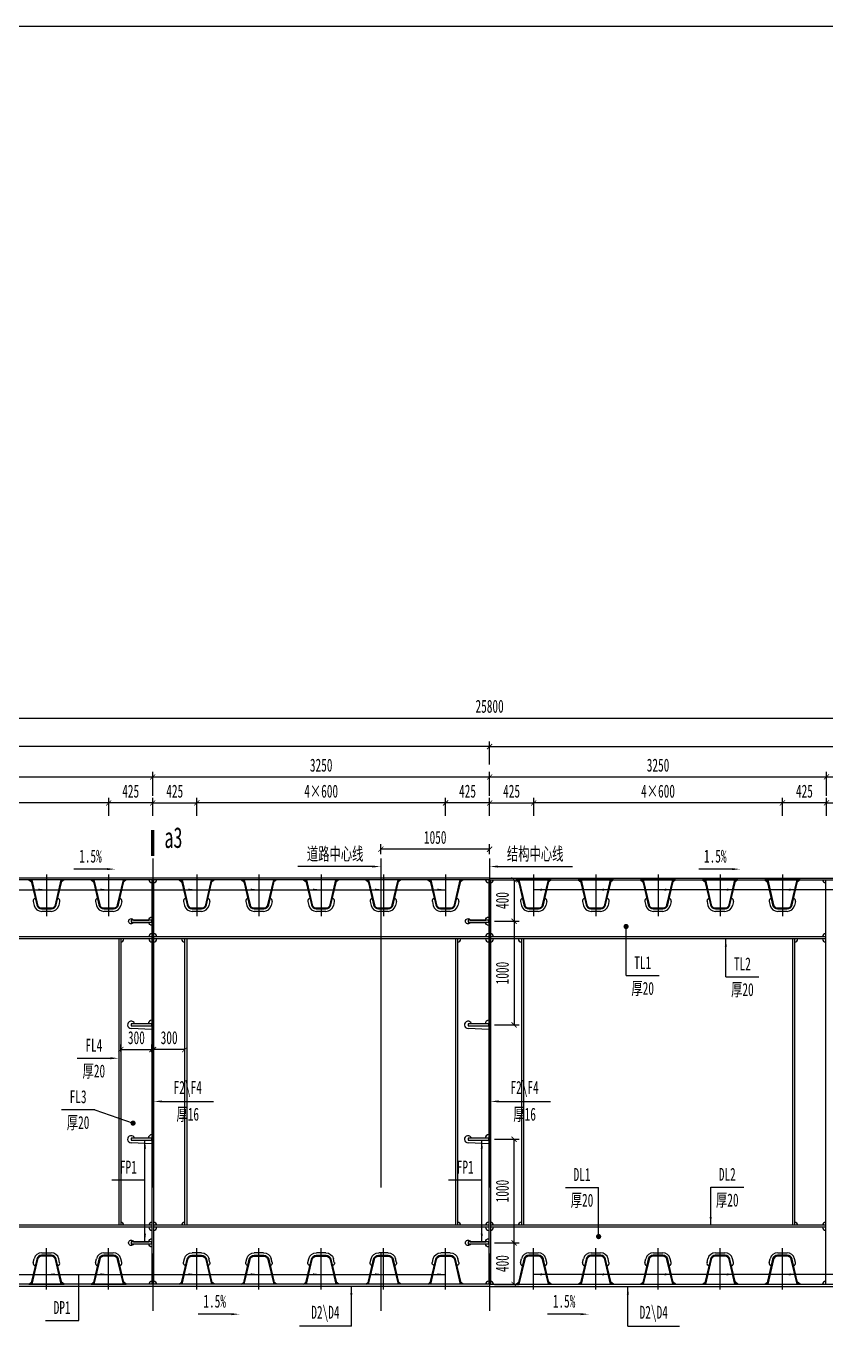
# Model space of a CAD drawing. Extents: x -149716 to 104715, y -26828 to 33500.
# Drawn here: x -76731 to -69015, y 5725 to 18299 of the extents above; entities that cross this region are included whole.
import ezdxf
from ezdxf.enums import TextEntityAlignment as Align

# ---------------------------------------------------------------- set-up
doc = ezdxf.new("R2010")
doc.units = 0
doc.header["$LTSCALE"] = 1000
doc.linetypes.add('CENTER', pattern=[50.8, 31.75, -6.35, 6.35, -6.35])
doc.layers.get('0').update_dxf_attribs({"linetype": 'CONTINUOUS'})
doc.layers.get('Defpoints').update_dxf_attribs({"color": 250, "linetype": 'CONTINUOUS'})
doc.layers.add('01', color=1, linetype='CONTINUOUS', lineweight=25)
for name, color, linetype in [('02', 2, 'CONTINUOUS'), ('04', 4, 'CONTINUOUS'), ('06', 6, 'CENTER'), ('07', 7, 'CONTINUOUS')]:
    doc.layers.add(name, color=color, linetype=linetype)
doc.styles.add('仿宋', font='simfang.ttf', dxfattribs={"width": 0.64})
doc.dimstyles.new('1：50', dxfattribs={"dimscale": 50, "dimtxt": 2.5, "dimasz": 1, "dimexe": 1, "dimexo": 0, "dimgap": 1, "dimtad": 1, "dimdec": 1, "dimdsep": 46, "dimtxsty": '仿宋', "dimblk": 'ARCHTICK', "dimcen": 0, "dimclrd": 256, "dimclre": 256, "dimclrt": 256, "dimazin": 2, "dimtfac": 1, "dimtdec": 1, "dimtix": 1, "dimtmove": 2, "dimatfit": 3, "dimfxl": 1, "dimtvp": 0.8, "dimtolj": 1, "dimtzin": 0, "dimlwd": -1, "dimlwe": -1, "dimarcsym": 0})

# ---------------------------------------------------------------- blocks, each defined once
blk = doc.blocks.new('_ArchTick')
at = {"color": 0, "linetype": 'ByBlock', "const_width": 0.15}
blk.add_lwpolyline([(-0.5, -0.5), (0.5, 0.5)], dxfattribs=at)
blk = doc.blocks.new('*D396')
at = {"layer": '04', "transparency": 16777216}
for p, q in [((53653, 112384), (53653, 112559)), ((54078, 112384), (54078, 112559)), ((54078, 112509), (53653, 112509))]:
    blk.add_line(p, q, dxfattribs=at)
at = {"layer": 'Defpoints', "color": 0, "transparency": 16777216}
for p in [(53653, 112509), (53653, 112384), (54078, 112384)]:
    blk.add_point(p, dxfattribs=at)
at = {"layer": '04', "transparency": 16777216, "xscale": 50, "yscale": 50, "zscale": 50, "rotation": 180}
blk.add_blockref('_ArchTick', (53653, 112509), dxfattribs=at)
at = {"layer": '04', "transparency": 16777216, "xscale": 50, "yscale": 50, "zscale": 50}
blk.add_blockref('_ArchTick', (54078, 112509), dxfattribs=at)
at = {"layer": '04', "transparency": 16777216, "insert": (53865, 112622), "char_height": 125, "attachment_point": 5, "style": '仿宋'}
blk.add_mtext('\\A1;425', dxfattribs=at)
blk = doc.blocks.new('*D397')
at = {"layer": '04', "transparency": 16777216}
for p, q in [((51253, 112384), (51253, 112559)), ((53653, 112384), (53653, 112559)), ((53653, 112509), (51253, 112509))]:
    blk.add_line(p, q, dxfattribs=at)
at = {"layer": 'Defpoints', "color": 0, "transparency": 16777216}
for p in [(51253, 112509), (51253, 112384), (53653, 112384)]:
    blk.add_point(p, dxfattribs=at)
at = {"layer": '04', "transparency": 16777216, "xscale": 50, "yscale": 50, "zscale": 50, "rotation": 180}
blk.add_blockref('_ArchTick', (51253, 112509), dxfattribs=at)
at = {"layer": '04', "transparency": 16777216, "xscale": 50, "yscale": 50, "zscale": 50}
blk.add_blockref('_ArchTick', (53653, 112509), dxfattribs=at)
at = {"layer": '04', "transparency": 16777216, "insert": (52453, 112622), "char_height": 125, "attachment_point": 5, "style": '仿宋'}
blk.add_mtext('\\A1;4×600', dxfattribs=at)
blk = doc.blocks.new('*D399')
at = {"layer": '04', "transparency": 16777216}
for p, q in [((50828, 112577), (50828, 112810)), ((54078, 112577), (54078, 112810)), ((50828, 112760), (54078, 112760))]:
    blk.add_line(p, q, dxfattribs=at)
at = {"layer": 'Defpoints', "color": 0, "transparency": 16777216}
for p in [(54078, 112760), (50828, 112577), (54078, 112577)]:
    blk.add_point(p, dxfattribs=at)
at = {"layer": '04', "transparency": 16777216, "xscale": 50, "yscale": 50, "zscale": 50, "rotation": 180}
blk.add_blockref('_ArchTick', (50828, 112760), dxfattribs=at)
at = {"layer": '04', "transparency": 16777216, "xscale": 50, "yscale": 50, "zscale": 50}
blk.add_blockref('_ArchTick', (54078, 112760), dxfattribs=at)
at = {"layer": '04', "transparency": 16777216, "insert": (52453, 112873), "char_height": 125, "attachment_point": 5, "style": '仿宋'}
blk.add_mtext('\\A1;3250', dxfattribs=at)
blk = doc.blocks.new('*D400')
at = {"layer": '04', "transparency": 16777216}
for p, q in [((54078, 112577), (54078, 112810)), ((57328, 112577), (57328, 112810)), ((54078, 112760), (57328, 112760))]:
    blk.add_line(p, q, dxfattribs=at)
at = {"layer": 'Defpoints', "color": 0, "transparency": 16777216}
for p in [(57328, 112760), (54078, 112577), (57328, 112577)]:
    blk.add_point(p, dxfattribs=at)
at = {"layer": '04', "transparency": 16777216, "xscale": 50, "yscale": 50, "zscale": 50, "rotation": 180}
blk.add_blockref('_ArchTick', (54078, 112760), dxfattribs=at)
at = {"layer": '04', "transparency": 16777216, "xscale": 50, "yscale": 50, "zscale": 50}
blk.add_blockref('_ArchTick', (57328, 112760), dxfattribs=at)
at = {"layer": '04', "transparency": 16777216, "insert": (55703, 112873), "char_height": 125, "attachment_point": 5, "style": '仿宋'}
blk.add_mtext('\\A1;3250', dxfattribs=at)
blk = doc.blocks.new('*D401')
at = {"layer": '04', "transparency": 16777216}
for p, q in [((57328, 112577), (57328, 112810)), ((60578, 112577), (60578, 112810)), ((57328, 112760), (60578, 112760))]:
    blk.add_line(p, q, dxfattribs=at)
at = {"layer": 'Defpoints', "color": 0, "transparency": 16777216}
for p in [(60578, 112760), (57328, 112577), (60578, 112577)]:
    blk.add_point(p, dxfattribs=at)
at = {"layer": '04', "transparency": 16777216, "xscale": 50, "yscale": 50, "zscale": 50, "rotation": 180}
blk.add_blockref('_ArchTick', (57328, 112760), dxfattribs=at)
at = {"layer": '04', "transparency": 16777216, "xscale": 50, "yscale": 50, "zscale": 50}
blk.add_blockref('_ArchTick', (60578, 112760), dxfattribs=at)
at = {"layer": '04', "transparency": 16777216, "insert": (58953, 112873), "char_height": 125, "attachment_point": 5, "style": '仿宋'}
blk.add_mtext('\\A1;3250', dxfattribs=at)
blk = doc.blocks.new('*D402')
at = {"layer": '04', "transparency": 16777216}
for p, q in [((60578, 112577), (60578, 112810)), ((63828, 112577), (63828, 112810)), ((60578, 112760), (63828, 112760))]:
    blk.add_line(p, q, dxfattribs=at)
at = {"layer": 'Defpoints', "color": 0, "transparency": 16777216}
for p in [(63828, 112760), (60578, 112577), (63828, 112577)]:
    blk.add_point(p, dxfattribs=at)
at = {"layer": '04', "transparency": 16777216, "xscale": 50, "yscale": 50, "zscale": 50, "rotation": 180}
blk.add_blockref('_ArchTick', (60578, 112760), dxfattribs=at)
at = {"layer": '04', "transparency": 16777216, "xscale": 50, "yscale": 50, "zscale": 50}
blk.add_blockref('_ArchTick', (63828, 112760), dxfattribs=at)
at = {"layer": '04', "transparency": 16777216, "insert": (62203, 112873), "char_height": 125, "attachment_point": 5, "style": '仿宋'}
blk.add_mtext('\\A1;3250', dxfattribs=at)
blk = doc.blocks.new('*D407')
at = {"layer": '04', "transparency": 16777216}
for p, q in [((56278, 112014), (56278, 112112)), ((57328, 112062), (56278, 112062)), ((57328, 112014), (57328, 112112))]:
    blk.add_line(p, q, dxfattribs=at)
at = {"layer": 'Defpoints', "color": 0, "transparency": 16777216}
for p in [(56278, 112062), (56278, 112014), (57328, 112014)]:
    blk.add_point(p, dxfattribs=at)
at = {"layer": '04', "transparency": 16777216, "xscale": 50, "yscale": 50, "zscale": 50, "rotation": 180}
blk.add_blockref('_ArchTick', (56278, 112062), dxfattribs=at)
at = {"layer": '04', "transparency": 16777216, "xscale": 50, "yscale": 50, "zscale": 50}
blk.add_blockref('_ArchTick', (57328, 112062), dxfattribs=at)
at = {"layer": '04', "transparency": 16777216, "insert": (56803, 112176), "char_height": 125, "attachment_point": 5, "style": '仿宋'}
blk.add_mtext('\\A1;1050', dxfattribs=at)
blk = doc.blocks.new('*D415')
at = {"layer": '04', "transparency": 16777216}
for p, q in [((44428, 113194), (44428, 113377)), ((44428, 113327), (70228, 113327)), ((70228, 113194), (70228, 113377))]:
    blk.add_line(p, q, dxfattribs=at)
at = {"layer": 'Defpoints', "color": 0, "transparency": 16777216}
for p in [(70228, 113327), (44428, 113194), (70228, 113194)]:
    blk.add_point(p, dxfattribs=at)
at = {"layer": '04', "transparency": 16777216, "xscale": 50, "yscale": 50, "zscale": 50, "rotation": 180}
blk.add_blockref('_ArchTick', (44428, 113327), dxfattribs=at)
at = {"layer": '04', "transparency": 16777216, "xscale": 50, "yscale": 50, "zscale": 50}
blk.add_blockref('_ArchTick', (70228, 113327), dxfattribs=at)
at = {"layer": '04', "transparency": 16777216, "insert": (57328, 113441), "char_height": 125, "attachment_point": 5, "style": '仿宋'}
blk.add_mtext('\\A1;25800', dxfattribs=at)
blk = doc.blocks.new('*D416')
at = {"layer": '04', "transparency": 16777216}
for p, q in [((57328, 112881), (57328, 113103)), ((57328, 113053), (70228, 113053)), ((70228, 112881), (70228, 113103))]:
    blk.add_line(p, q, dxfattribs=at)
at = {"layer": 'Defpoints', "color": 0, "transparency": 16777216}
for p in [(70228, 113053), (57328, 112881), (70228, 112881)]:
    blk.add_point(p, dxfattribs=at)
at = {"layer": '04', "transparency": 16777216, "xscale": 50, "yscale": 50, "zscale": 50, "rotation": 180}
blk.add_blockref('_ArchTick', (57328, 113053), dxfattribs=at)
at = {"layer": '04', "transparency": 16777216, "xscale": 50, "yscale": 50, "zscale": 50}
blk.add_blockref('_ArchTick', (70228, 113053), dxfattribs=at)
at = {"layer": '04', "transparency": 16777216, "insert": (63778, 113166), "char_height": 125, "attachment_point": 5, "style": '仿宋'}
blk.add_mtext('\\A1;12900', dxfattribs=at)
blk = doc.blocks.new('*D417')
at = {"layer": '04', "transparency": 16777216}
for p, q in [((44428, 112881), (44428, 113103)), ((57328, 113053), (44428, 113053)), ((57328, 112881), (57328, 113103))]:
    blk.add_line(p, q, dxfattribs=at)
at = {"layer": 'Defpoints', "color": 0, "transparency": 16777216}
for p in [(44428, 113053), (44428, 112881), (57328, 112881)]:
    blk.add_point(p, dxfattribs=at)
at = {"layer": '04', "transparency": 16777216, "xscale": 50, "yscale": 50, "zscale": 50, "rotation": 180}
blk.add_blockref('_ArchTick', (44428, 113053), dxfattribs=at)
at = {"layer": '04', "transparency": 16777216, "xscale": 50, "yscale": 50, "zscale": 50}
blk.add_blockref('_ArchTick', (57328, 113053), dxfattribs=at)
at = {"layer": '04', "transparency": 16777216, "insert": (50878, 113166), "char_height": 125, "attachment_point": 5, "style": '仿宋'}
blk.add_mtext('\\A1;12900', dxfattribs=at)
blk = doc.blocks.new('*D418')
at = {"layer": '04', "transparency": 16777216}
for p, q in [((56903, 112384), (56903, 112559)), ((57328, 112384), (57328, 112559)), ((57328, 112509), (56903, 112509))]:
    blk.add_line(p, q, dxfattribs=at)
at = {"layer": 'Defpoints', "color": 0, "transparency": 16777216}
for p in [(56903, 112509), (56903, 112384), (57328, 112384)]:
    blk.add_point(p, dxfattribs=at)
at = {"layer": '04', "transparency": 16777216, "xscale": 50, "yscale": 50, "zscale": 50, "rotation": 180}
blk.add_blockref('_ArchTick', (56903, 112509), dxfattribs=at)
at = {"layer": '04', "transparency": 16777216, "xscale": 50, "yscale": 50, "zscale": 50}
blk.add_blockref('_ArchTick', (57328, 112509), dxfattribs=at)
at = {"layer": '04', "transparency": 16777216, "insert": (57115, 112622), "char_height": 125, "attachment_point": 5, "style": '仿宋'}
blk.add_mtext('\\A1;425', dxfattribs=at)
blk = doc.blocks.new('*D419')
at = {"layer": '04', "transparency": 16777216}
for p, q in [((54503, 112384), (54503, 112559)), ((56903, 112384), (56903, 112559)), ((56903, 112509), (54503, 112509))]:
    blk.add_line(p, q, dxfattribs=at)
at = {"layer": 'Defpoints', "color": 0, "transparency": 16777216}
for p in [(54503, 112509), (54503, 112384), (56903, 112384)]:
    blk.add_point(p, dxfattribs=at)
at = {"layer": '04', "transparency": 16777216, "xscale": 50, "yscale": 50, "zscale": 50, "rotation": 180}
blk.add_blockref('_ArchTick', (54503, 112509), dxfattribs=at)
at = {"layer": '04', "transparency": 16777216, "xscale": 50, "yscale": 50, "zscale": 50}
blk.add_blockref('_ArchTick', (56903, 112509), dxfattribs=at)
at = {"layer": '04', "transparency": 16777216, "insert": (55703, 112622), "char_height": 125, "attachment_point": 5, "style": '仿宋'}
blk.add_mtext('\\A1;4×600', dxfattribs=at)
blk = doc.blocks.new('*D420')
at = {"layer": '04', "transparency": 16777216}
for p, q in [((54078, 112384), (54078, 112559)), ((54503, 112384), (54503, 112559)), ((54078, 112509), (54503, 112509))]:
    blk.add_line(p, q, dxfattribs=at)
at = {"layer": 'Defpoints', "color": 0, "transparency": 16777216}
for p in [(54503, 112509), (54078, 112384), (54503, 112384)]:
    blk.add_point(p, dxfattribs=at)
at = {"layer": '04', "transparency": 16777216, "xscale": 50, "yscale": 50, "zscale": 50, "rotation": 180}
blk.add_blockref('_ArchTick', (54078, 112509), dxfattribs=at)
at = {"layer": '04', "transparency": 16777216, "xscale": 50, "yscale": 50, "zscale": 50}
blk.add_blockref('_ArchTick', (54503, 112509), dxfattribs=at)
at = {"layer": '04', "transparency": 16777216, "insert": (54290, 112622), "char_height": 125, "attachment_point": 5, "style": '仿宋'}
blk.add_mtext('\\A1;425', dxfattribs=at)
blk = doc.blocks.new('板肋带过焊孔')
at = {"layer": '01'}
blk.add_line((50818, 161172), (50618, 161182), dxfattribs=at)
for centre, start, end in [((50618, 161217), 16.6015, 270), ((50818, 161227), 90, 180)]:
    blk.add_arc(centre, 35, start, end, dxfattribs=at)
at = {"layer": '02'}
blk.add_lwpolyline([(50818, 161227), (50618, 161227), (50618, 161207), (50818, 161207)], close=True, dxfattribs=at)
blk = doc.blocks.new('*D429')
at = {"layer": '04', "transparency": 16777216}
for p, q in [((57374, 111767), (57614, 111767)), ((57564, 111767), (57564, 111367)), ((57374, 111367), (57614, 111367))]:
    blk.add_line(p, q, dxfattribs=at)
at = {"layer": 'Defpoints', "color": 0, "transparency": 16777216}
for p in [(57374, 111767), (57374, 111367), (57564, 111367)]:
    blk.add_point(p, dxfattribs=at)
at = {"layer": '04', "transparency": 16777216, "xscale": 50, "yscale": 50, "zscale": 50}
for p, rotation in [((57564, 111767), 90), ((57564, 111367), 270)]:
    blk.add_blockref('_ArchTick', p, dxfattribs=dict(at, rotation=rotation))
at = {"layer": '04', "transparency": 16777216, "insert": (57451, 111567), "char_height": 125, "attachment_point": 5, "rotation": 90, "style": '仿宋'}
blk.add_mtext('\\A1;400', dxfattribs=at)
blk = doc.blocks.new('*D430')
at = {"layer": '04', "transparency": 16777216}
for p, q in [((57374, 111367), (57614, 111367)), ((57564, 111367), (57564, 110367)), ((57374, 110367), (57614, 110367))]:
    blk.add_line(p, q, dxfattribs=at)
at = {"layer": 'Defpoints', "color": 0, "transparency": 16777216}
for p in [(57374, 111367), (57374, 110367), (57564, 110367)]:
    blk.add_point(p, dxfattribs=at)
at = {"layer": '04', "transparency": 16777216, "xscale": 50, "yscale": 50, "zscale": 50}
for p, rotation in [((57564, 111367), 90), ((57564, 110367), 270)]:
    blk.add_blockref('_ArchTick', p, dxfattribs=dict(at, rotation=rotation))
at = {"layer": '04', "transparency": 16777216, "insert": (57451, 110867), "char_height": 125, "attachment_point": 5, "rotation": 90, "style": '仿宋'}
blk.add_mtext('\\A1;1000', dxfattribs=at)
blk = doc.blocks.new('*D431')
at = {"layer": '04', "transparency": 16777216}
for p, q in [((57374, 108263), (57614, 108263)), ((57564, 107863), (57564, 108263)), ((57374, 107863), (57614, 107863))]:
    blk.add_line(p, q, dxfattribs=at)
at = {"layer": 'Defpoints', "color": 0, "transparency": 16777216}
for p in [(57374, 108263), (57564, 108263), (57374, 107863)]:
    blk.add_point(p, dxfattribs=at)
at = {"layer": '04', "transparency": 16777216, "xscale": 50, "yscale": 50, "zscale": 50}
for p, rotation in [((57564, 108263), 90), ((57564, 107863), 270)]:
    blk.add_blockref('_ArchTick', p, dxfattribs=dict(at, rotation=rotation))
at = {"layer": '04', "transparency": 16777216, "insert": (57451, 108063), "char_height": 125, "attachment_point": 5, "rotation": 90, "style": '仿宋'}
blk.add_mtext('\\A1;400', dxfattribs=at)
blk = doc.blocks.new('*D432')
at = {"layer": '04', "transparency": 16777216}
for p, q in [((57374, 109263), (57614, 109263)), ((57564, 108263), (57564, 109263)), ((57374, 108263), (57614, 108263))]:
    blk.add_line(p, q, dxfattribs=at)
at = {"layer": 'Defpoints', "color": 0, "transparency": 16777216}
for p in [(57374, 109263), (57564, 109263), (57374, 108263)]:
    blk.add_point(p, dxfattribs=at)
at = {"layer": '04', "transparency": 16777216, "xscale": 50, "yscale": 50, "zscale": 50}
for p, rotation in [((57564, 109263), 90), ((57564, 108263), 270)]:
    blk.add_blockref('_ArchTick', p, dxfattribs=dict(at, rotation=rotation))
at = {"layer": '04', "transparency": 16777216, "insert": (57451, 108763), "char_height": 125, "attachment_point": 5, "rotation": 90, "style": '仿宋'}
blk.add_mtext('\\A1;1000', dxfattribs=at)
blk = doc.blocks.new('*D438')
at = {"layer": '04', "transparency": 16777216}
for p, q in [((60153, 112384), (60153, 112559)), ((60578, 112384), (60578, 112559)), ((60578, 112509), (60153, 112509))]:
    blk.add_line(p, q, dxfattribs=at)
at = {"layer": 'Defpoints', "color": 0, "transparency": 16777216}
for p in [(60153, 112509), (60153, 112384), (60578, 112384)]:
    blk.add_point(p, dxfattribs=at)
at = {"layer": '04', "transparency": 16777216, "xscale": 50, "yscale": 50, "zscale": 50, "rotation": 180}
blk.add_blockref('_ArchTick', (60153, 112509), dxfattribs=at)
at = {"layer": '04', "transparency": 16777216, "xscale": 50, "yscale": 50, "zscale": 50}
blk.add_blockref('_ArchTick', (60578, 112509), dxfattribs=at)
at = {"layer": '04', "transparency": 16777216, "insert": (60365, 112622), "char_height": 125, "attachment_point": 5, "style": '仿宋'}
blk.add_mtext('\\A1;425', dxfattribs=at)
blk = doc.blocks.new('*D439')
at = {"layer": '04', "transparency": 16777216}
for p, q in [((57753, 112384), (57753, 112559)), ((60153, 112384), (60153, 112559)), ((60153, 112509), (57753, 112509))]:
    blk.add_line(p, q, dxfattribs=at)
at = {"layer": 'Defpoints', "color": 0, "transparency": 16777216}
for p in [(57753, 112509), (57753, 112384), (60153, 112384)]:
    blk.add_point(p, dxfattribs=at)
at = {"layer": '04', "transparency": 16777216, "xscale": 50, "yscale": 50, "zscale": 50, "rotation": 180}
blk.add_blockref('_ArchTick', (57753, 112509), dxfattribs=at)
at = {"layer": '04', "transparency": 16777216, "xscale": 50, "yscale": 50, "zscale": 50}
blk.add_blockref('_ArchTick', (60153, 112509), dxfattribs=at)
at = {"layer": '04', "transparency": 16777216, "insert": (58953, 112622), "char_height": 125, "attachment_point": 5, "style": '仿宋'}
blk.add_mtext('\\A1;4×600', dxfattribs=at)
blk = doc.blocks.new('*D440')
at = {"layer": '04', "transparency": 16777216}
for p, q in [((57328, 112384), (57328, 112559)), ((57753, 112384), (57753, 112559)), ((57328, 112509), (57753, 112509))]:
    blk.add_line(p, q, dxfattribs=at)
at = {"layer": 'Defpoints', "color": 0, "transparency": 16777216}
for p in [(57753, 112509), (57328, 112384), (57753, 112384)]:
    blk.add_point(p, dxfattribs=at)
at = {"layer": '04', "transparency": 16777216, "xscale": 50, "yscale": 50, "zscale": 50, "rotation": 180}
blk.add_blockref('_ArchTick', (57328, 112509), dxfattribs=at)
at = {"layer": '04', "transparency": 16777216, "xscale": 50, "yscale": 50, "zscale": 50}
blk.add_blockref('_ArchTick', (57753, 112509), dxfattribs=at)
at = {"layer": '04', "transparency": 16777216, "insert": (57540, 112622), "char_height": 125, "attachment_point": 5, "style": '仿宋'}
blk.add_mtext('\\A1;425', dxfattribs=at)
blk = doc.blocks.new('*D443')
at = {"layer": '04', "transparency": 16777216}
for p, q in [((60578, 112384), (60578, 112559)), ((61003, 112384), (61003, 112559)), ((60578, 112509), (61003, 112509))]:
    blk.add_line(p, q, dxfattribs=at)
at = {"layer": 'Defpoints', "color": 0, "transparency": 16777216}
for p in [(61003, 112509), (60578, 112384), (61003, 112384)]:
    blk.add_point(p, dxfattribs=at)
at = {"layer": '04', "transparency": 16777216, "xscale": 50, "yscale": 50, "zscale": 50, "rotation": 180}
blk.add_blockref('_ArchTick', (60578, 112509), dxfattribs=at)
at = {"layer": '04', "transparency": 16777216, "xscale": 50, "yscale": 50, "zscale": 50}
blk.add_blockref('_ArchTick', (61003, 112509), dxfattribs=at)
at = {"layer": '04', "transparency": 16777216, "insert": (60790, 112622), "char_height": 125, "attachment_point": 5, "style": '仿宋'}
blk.add_mtext('\\A1;425', dxfattribs=at)
blk = doc.blocks.new('U2加劲肋带过焊孔')
at = {"layer": '01'}
for p, q in [((48376, 137283), (48036, 137283)), ((48036, 137283), (48060, 137263)), ((48376, 137283), (48351, 137263)), ((48079, 137073), (48088, 137036)), ((48333, 137073), (48324, 137036)), ((48251, 136978), (48161, 136978))]:
    blk.add_line(p, q, dxfattribs=at)
for centre, radius, start, end in [((48103, 137079), 25, 103.0693, 193.0693), ((48309, 137079), 25, 346.9307, 76.9307), ((48161, 137053), 75, 193.0693, 270), ((48251, 137053), 75, 270, 346.9307)]:
    blk.add_arc(centre, radius, start, end, dxfattribs=at)
at = {"layer": '02'}
for points in [[(48056, 137283), (48112, 137040, 0.348876), (48159, 137003), (48253, 137003, 0.348876), (48300, 137040), (48356, 137283)], [(48064, 137283), (48120, 137042, 0.348876), (48159, 137011), (48253, 137011, 0.348876), (48292, 137042), (48348, 137283)]]:
    blk.add_lwpolyline(points, format="xyb", dxfattribs=at)
at = {"layer": '06', "ltscale": 0.1}
blk.add_line((48206, 137333), (48206, 136933), dxfattribs=at)
blk = doc.blocks.new('*D445')
at = {"layer": '04', "transparency": 16777216}
for p, q in [((53770, 110111), (53770, 110179)), ((54070, 110111), (54070, 110179)), ((53770, 110129), (54070, 110129))]:
    blk.add_line(p, q, dxfattribs=at)
at = {"layer": 'Defpoints', "color": 0, "transparency": 16777216}
for p in [(53770, 110111), (54070, 110129), (54070, 110111)]:
    blk.add_point(p, dxfattribs=at)
at = {"layer": '04', "transparency": 16777216, "xscale": 50, "yscale": 50, "zscale": 50, "rotation": 180}
blk.add_blockref('_ArchTick', (53770, 110129), dxfattribs=at)
at = {"layer": '04', "transparency": 16777216, "xscale": 50, "yscale": 50, "zscale": 50}
blk.add_blockref('_ArchTick', (54070, 110129), dxfattribs=at)
at = {"layer": '04', "transparency": 16777216, "insert": (53920, 110243), "char_height": 125, "attachment_point": 5, "style": '仿宋'}
blk.add_mtext('\\A1;300', dxfattribs=at)
blk = doc.blocks.new('*D447')
at = {"layer": '04', "transparency": 16777216}
for p, q in [((54086, 110111), (54086, 110179)), ((54386, 110111), (54386, 110179)), ((54386, 110129), (54086, 110129))]:
    blk.add_line(p, q, dxfattribs=at)
at = {"layer": 'Defpoints', "color": 0, "transparency": 16777216}
for p in [(54086, 110129), (54086, 110111), (54386, 110111)]:
    blk.add_point(p, dxfattribs=at)
at = {"layer": '04', "transparency": 16777216, "xscale": 50, "yscale": 50, "zscale": 50}
for p, rotation in [((54086, 110129), 180.0000000000028), ((54386, 110129), 2.717825964282384e-12)]:
    blk.add_blockref('_ArchTick', p, dxfattribs=dict(at, rotation=rotation))
at = {"layer": '04', "transparency": 16777216, "insert": (54236, 110243), "char_height": 125, "attachment_point": 5, "style": '仿宋'}
blk.add_mtext('\\A1;300', dxfattribs=at)
blk = doc.blocks.new('腹板板肋带过焊孔1')
at = {"layer": '01'}
for p, q in [((53005, 112166), (52857, 112166)), ((53005, 112144), (52857, 112144))]:
    blk.add_line(p, q, dxfattribs=at)
for centre, radius, start, end in [((52827, 112165), 30, 1.9102, 90), ((53027, 112155), 25, 206.1039, 153.8961), ((52827, 112145), 30, 270, 358.0898)]:
    blk.add_arc(centre, radius, start, end, dxfattribs=at)
at = {"layer": '02'}
blk.add_lwpolyline([(52827, 112165), (53027, 112165), (53027, 112145), (52827, 112145)], close=True, dxfattribs=at)
blk = doc.blocks.new('A$C0FB2707F')
at = {"layer": '02'}
for p, q in [((14195.15, 6829.36), (1295.15, 6829.36)), ((14195.15, 6813.36), (1295.15, 6813.36)), ((10937.15, 6813.36), (10937.15, 2909.36)), ((10953.15, 6813.36), (10953.15, 2909.36)), ((14187.15, 6813.36), (14187.15, 2909.36)), ((14195.15, 6829.36), (27095.15, 6829.36)), ((14195.15, 6813.36), (27095.15, 6813.36)), ((14203.15, 6813.36), (14203.15, 2909.36)), ((17437.15, 6813.36), (17437.15, 2909.36)), ((10937.15, 6263.36), (7703.15, 6263.36)), ((10937.15, 6243.36), (7703.15, 6243.36)), ((10617.15, 6243.36), (10617.15, 3479.36)), ((10637.15, 6243.36), (10637.15, 3479.36)), ((14187.15, 6263.36), (10953.15, 6263.36)), ((14187.15, 6243.36), (10953.15, 6243.36)), ((11253.15, 6243.36), (11253.15, 3479.36)), ((11273.15, 6243.36), (11273.15, 3479.36)), ((13867.15, 6243.36), (13867.15, 3479.36)), ((13887.15, 6243.36), (13887.15, 3479.36)), ((17437.15, 6263.36), (14203.15, 6263.36)), ((17437.15, 6243.36), (14203.15, 6243.36)), ((14503.15, 6243.36), (14503.15, 3479.36)), ((14523.15, 6243.36), (14523.15, 3479.36)), ((17117.15, 6243.36), (17117.15, 3479.36)), ((17137.15, 6243.36), (17137.15, 3479.36)), ((10937.15, 3479.36), (7703.15, 3479.36)), ((10937.15, 3459.36), (7703.15, 3459.36)), ((14187.15, 3479.36), (10953.15, 3479.36)), ((14187.15, 3459.36), (10953.15, 3459.36)), ((17437.15, 3479.36), (14203.15, 3479.36)), ((17437.15, 3459.36), (14203.15, 3459.36)), ((14195.15, 2909.36), (7245.15, 2909.36)), ((14195.15, 2909.36), (21145.15, 2909.36)), ((14195.15, 2889.36), (7245.15, 2889.36)), ((14195.15, 2889.36), (21145.15, 2889.36))]:
    blk.add_line(p, q, dxfattribs=at)
for centre, start, end in [((10937.15, 6813.36), 180, 270), ((10953.15, 6813.36), 270, 0), ((14187.15, 6813.36), 180, 270), ((14203.15, 6813.36), 270, 0), ((17437.15, 6813.36), 180, 270), ((10937.15, 6263.36), 90, 180), ((10953.15, 6263.36), 0, 90), ((14187.15, 6263.36), 90, 180), ((14203.15, 6263.36), 0, 90), ((17437.15, 6263.36), 90, 180), ((10637.15, 6243.36), 270, 0), ((10937.15, 6243.36), 180, 270), ((10953.15, 6243.36), 270, 0), ((11253.15, 6243.36), 180, 270), ((13887.15, 6243.36), 270, 0), ((14187.15, 6243.36), 180, 270), ((14203.15, 6243.36), 270, 0), ((14503.15, 6243.36), 180, 270), ((17137.15, 6243.36), 270, 0), ((17437.15, 6243.36), 180, 270), ((10637.15, 3479.36), 0, 90), ((10937.15, 3479.36), 90, 180), ((10937.15, 3459.36), 180, 270), ((10953.15, 3479.36), 0, 90), ((10953.15, 3459.36), 270, 0), ((11253.15, 3479.36), 90, 180), ((13887.15, 3479.36), 0, 90), ((14187.15, 3479.36), 90, 180), ((14187.15, 3459.36), 180, 270), ((14203.15, 3479.36), 0, 90), ((14203.15, 3459.36), 270, 0), ((14503.15, 3479.36), 90, 180), ((17137.15, 3479.36), 0, 90), ((17437.15, 3479.36), 90, 180), ((17437.15, 3459.36), 180, 270), ((10937.15, 2909.36), 90, 180), ((10953.15, 2909.36), 0, 90), ((14187.15, 2909.36), 90, 180), ((14203.15, 2909.36), 0, 90), ((17437.15, 2909.36), 90, 180)]:
    blk.add_arc(centre, 30, start, end, dxfattribs=at)
at = {"layer": '06', "ltscale": 0.1}
for p, q in [((10945.15, 7017.74), (10945.15, 2651.74)), ((13145.15, 7017.74), (13145.15, 2651.74)), ((14195.15, 7017.74), (14195.15, 2651.74))]:
    blk.add_line(p, q, dxfattribs=at)
at = {"layer": '07'}
for p, q in [((10504.25, 6916.1), (10184.25, 6916.1)), ((13065.15, 6941.14), (12345.15, 6941.14)), ((14275.15, 6941.14), (14995.15, 6941.14)), ((16532.6, 6916.1), (16212.6, 6916.1)), ((4795.15, 6717.67), (13770.15, 6717.67)), ((23595.15, 6717.67), (14620.15, 6717.67)), ((15511.99, 5888.58), (15511.99, 6362.54)), ((16474.3, 5876.95), (16474.3, 6243.36)), ((15511.99, 5888.58), (15831.99, 5888.58)), ((16474.3, 5876.95), (16794.3, 5876.95)), ((10217.15, 5090.94), (10537.15, 5090.94)), ((11033.15, 4674.36), (11533.15, 4674.36)), ((14283.15, 4674.36), (14783.15, 4674.36)), ((10385.41, 4594.22), (10065.41, 4594.22)), ((10385.41, 4594.22), (10755.69, 4464.68)), ((10869.98, 3319.36), (10869.98, 4299.36)), ((14119.98, 3319.36), (14119.98, 4299.36)), ((10869.98, 3915.29), (10549.98, 3915.29)), ((14119.98, 3915.29), (13799.98, 3915.29)), ((14927.13, 3843.77), (15247.13, 3843.77)), ((15247.13, 3369.82), (15247.13, 3843.77)), ((16328.38, 3845.77), (16648.38, 3845.77)), ((16328.38, 3479.36), (16328.38, 3845.77)), ((8120.15, 3005.05), (13770.15, 3005.05)), ((10231.34, 2560.3), (10231.34, 3005.05)), ((20270.15, 3005.05), (14620.15, 3005.05)), ((12861.45, 2504.15), (12861.45, 2889.36)), ((15528.85, 2504.15), (15528.85, 2889.36)), ((9911.34, 2560.3), (10231.34, 2560.3)), ((11703.02, 2620.91), (11383.02, 2620.91)), ((15073.76, 2620.91), (14753.76, 2620.91)), ((12861.45, 2504.15), (12361.45, 2504.15)), ((15528.85, 2504.15), (16028.85, 2504.15))]:
    blk.add_line(p, q, dxfattribs=at)
at = {"layer": '07', "const_width": 30}
blk.add_lwpolyline([(10945.15, 7044.16), (10945.15, 7294.16)], dxfattribs=at)
at = {"layer": '07'}
for points in [[(10584.25, 6916.1, 0, 20, 0), (10504.25, 6916.1, 8, 8, 0)], [(13145.15, 6941.14, 0, 20, 0), (13065.15, 6941.14, 8, 8, 0)], [(14195.15, 6941.14, 0, 20, 0), (14275.15, 6941.14, 8, 8, 0)], [(16612.6, 6916.1, 0, 20, 0), (16532.6, 6916.1, 8, 8, 0)], [(9920.15, 6717.67, 0, 20, 0), (9840.15, 6717.67, 8, 8, 0)], [(10520.15, 6717.67, 0, 20, 0), (10440.15, 6717.67, 8, 8, 0)], [(11370.15, 6717.67, 0, 20, 0), (11290.15, 6717.67, 8, 8, 0)], [(11970.15, 6717.67, 0, 20, 0), (11890.15, 6717.67, 8, 8, 0)], [(12570.15, 6717.67, 0, 20, 0), (12490.15, 6717.67, 8, 8, 0)], [(13170.15, 6717.67, 0, 20, 0), (13090.15, 6717.67, 8, 8, 0)], [(13770.15, 6717.67, 0, 20, 0), (13690.15, 6717.67, 8, 8, 0)], [(14620.15, 6717.67, 0, 20, 0), (14700.15, 6717.67, 8, 8, 0)], [(15220.15, 6717.67, 0, 20, 0), (15300.15, 6717.67, 8, 8, 0)], [(15820.15, 6717.67, 0, 20, 0), (15900.15, 6717.67, 8, 8, 0)], [(16420.15, 6717.67, 0, 20, 0), (16500.15, 6717.67, 8, 8, 0)], [(17020.15, 6717.67, 0, 20, 0), (17100.15, 6717.67, 8, 8, 0)], [(15499.49, 6362.54, 25, 25, 1), (15524.49, 6362.54, 25, 25, 1), (15499.49, 6362.54, 0, 0, 0)], [(16474.3, 6243.36, 0, 20, 0), (16474.3, 6163.36, 8, 8, 0)], [(10617.15, 5090.94, 0, 20, 0), (10537.15, 5090.94, 8, 8, 0)], [(10953.15, 4674.36, 0, 20, 0), (11033.15, 4674.36, 8, 8, 0)], [(14203.15, 4674.36, 0, 20, 0), (14283.15, 4674.36, 8, 8, 0)], [(10768.19, 4464.68, 25, 25, -1), (10743.19, 4464.68, 25, 25, -1), (10768.19, 4464.68, 0, 0, 0)], [(10869.98, 4299.36, 0, 20, 0), (10869.98, 4219.36, 8, 8, 0)], [(14119.98, 4299.36, 0, 20, 0), (14119.98, 4219.36, 8, 8, 0)], [(16328.38, 3479.36, 0, 20, 0), (16328.38, 3559.36, 8, 8, 0)], [(10869.98, 3319.36, 0, 20, 0), (10869.98, 3399.36, 8, 8, 0)], [(14119.98, 3319.36, 0, 20, 0), (14119.98, 3399.36, 8, 8, 0)], [(15234.63, 3369.82, 25, 25, 1), (15259.63, 3369.82, 25, 25, 1), (15234.63, 3369.82, 0, 0, 0)], [(9920.15, 3005.05, 0, 20, 0), (10000.15, 3005.05, 8, 8, 0)], [(10520.15, 3005.05, 0, 20, 0), (10440.15, 3005.05, 8, 8, 0)], [(11370.15, 3005.05, 0, 20, 0), (11290.15, 3005.05, 8, 8, 0)], [(11970.15, 3005.05, 0, 20, 0), (11890.15, 3005.05, 8, 8, 0)], [(12570.15, 3005.05, 0, 20, 0), (12490.15, 3005.05, 8, 8, 0)], [(12861.45, 2889.36, 0, 20, 0), (12861.45, 2809.36, 8, 8, 0)], [(13170.15, 3005.05, 0, 20, 0), (13090.15, 3005.05, 8, 8, 0)], [(13770.15, 3005.05, 0, 20, 0), (13690.15, 3005.05, 8, 8, 0)], [(14620.15, 3005.05, 0, 20, 0), (14700.15, 3005.05, 8, 8, 0)], [(15220.15, 3005.05, 0, 20, 0), (15300.15, 3005.05, 8, 8, 0)], [(15528.85, 2889.36, 0, 20, 0), (15528.85, 2809.36, 8, 8, 0)], [(15820.15, 3005.05, 0, 20, 0), (15900.15, 3005.05, 8, 8, 0)], [(16420.15, 3005.05, 0, 20, 0), (16500.15, 3005.05, 8, 8, 0)], [(17020.15, 3005.05, 0, 20, 0), (17100.15, 3005.05, 8, 8, 0)], [(11783.02, 2620.91, 0, 20, 0), (11703.02, 2620.91, 8, 8, 0)], [(15153.76, 2620.91, 0, 20, 0), (15073.76, 2620.91, 8, 8, 0)]]:
    blk.add_lwpolyline(points, format="xyseb", dxfattribs=at)
at = {"layer": '02'}
for name, p in [('U2加劲肋带过焊孔', (-38285.81, -130469.55)), ('U2加劲肋带过焊孔', (-37685.81, -130469.55)), ('U2加劲肋带过焊孔', (-36835.81, -130469.55)), ('U2加劲肋带过焊孔', (-36235.81, -130469.55)), ('U2加劲肋带过焊孔', (-35635.81, -130469.55)), ('U2加劲肋带过焊孔', (-35035.81, -130469.55)), ('U2加劲肋带过焊孔', (-34435.81, -130469.55)), ('U2加劲肋带过焊孔', (-33585.81, -130469.55)), ('U2加劲肋带过焊孔', (-32985.81, -130469.55)), ('U2加劲肋带过焊孔', (-32385.81, -130469.55)), ('U2加劲肋带过焊孔', (-31785.81, -130469.55)), ('U2加劲肋带过焊孔', (-31185.81, -130469.55)), ('板肋带过焊孔', (-39880.48, -155804)), ('板肋带过焊孔', (-36630.48, -155804)), ('板肋带过焊孔', (-39880.48, -156908)), ('板肋带过焊孔', (-36630.48, -156908))]:
    blk.add_blockref(name, p, dxfattribs=at)
at = {"layer": '02', "xscale": -1}
for p in [(63764.4, -105741.54), (67014.4, -105741.54), (63764.4, -108845.54), (67014.4, -108845.54)]:
    blk.add_blockref('腹板板肋带过焊孔1', p, dxfattribs=at)
at = {"layer": '02', "rotation": 180}
for p in [(58126.12, 140192.27), (58726.12, 140192.27), (62826.12, 140192.27), (63426.12, 140192.27), (64026.12, 140192.27), (64626.12, 140192.27), (65226.12, 140192.27)]:
    blk.add_blockref('U2加劲肋带过焊孔', p, dxfattribs=at)
at = {"layer": '02', "xscale": -1, "rotation": 180}
for p in [(-36835.81, 140192.27), (-36235.81, 140192.27), (-35635.81, 140192.27), (-35035.81, 140192.27), (-34435.81, 140192.27)]:
    blk.add_blockref('U2加劲肋带过焊孔', p, dxfattribs=at)
at = {"layer": '07', "style": '仿宋', "width": 0.64}
for s, height, p in [('a3', 200, (11145.15, 7219.16)), ('1.5%%%', 125, (10344.25, 7041.1)), ('道路中心线', 125, (12705.15, 7066.14)), ('结构中心线', 125, (14635.15, 7066.14)), ('1.5%', 125, (16372.6, 7041.1)), ('TL1', 125, (15671.99, 6013.58)), ('TL2', 125, (16634.3, 6001.95)), ('厚20', 125, (15671.99, 5763.58)), ('厚20', 125, (16634.3, 5751.95)), ('FL4', 125, (10377.15, 5215.94)), ('厚20', 125, (10377.15, 4965.94)), ('FL3', 125, (10225.41, 4719.22)), ('F2\\F4', 125, (11283.15, 4799.36)), ('F2\\F4', 125, (14533.15, 4799.36)), ('厚20', 125, (10225.41, 4469.22)), ('厚16', 125, (11283.15, 4549.36)), ('厚16', 125, (14533.15, 4549.36)), ('FP1', 125, (10709.98, 4040.29)), ('FP1', 125, (13959.98, 4040.29)), ('DL1', 125, (15087.13, 3968.77)), ('DL2', 125, (16488.38, 3970.77)), ('厚20', 125, (15087.13, 3718.77)), ('厚20', 125, (16488.38, 3720.77)), ('1.5%', 125, (11543.02, 2745.91)), ('1.5%', 125, (14913.76, 2745.91)), ('DP1', 125, (10071.34, 2685.3)), ('D2\\D4', 125, (12611.45, 2629.15)), ('D2\\D4', 125, (15778.85, 2629.15))]:
    blk.add_text(s, height=height, dxfattribs=at).set_placement(p, align=Align.MIDDLE)
at = {"layer": '04'}
for p1, p2, distance, picture, middle in [((1295.15, 8240.43), (27095.15, 8240.43), 132.94, '*D415', (14195.15, 8486.59)), ((14195.15, 7927.21), (1295.15, 7927.21), -171.69, '*D417', (7745.15, 8212.12)), ((14195.15, 7927.21), (27095.15, 7927.21), 171.69, '*D416', (20645.15, 8212.12)), ((7695.15, 7622.64), (10945.15, 7622.64), 182.9, '*D399', (9320.15, 7918.75)), ((10945.15, 7622.64), (14195.15, 7622.64), 182.9, '*D400', (12570.15, 7918.75)), ((14195.15, 7622.64), (17445.15, 7622.64), 182.9, '*D401', (15820.15, 7918.75)), ((17445.15, 7622.64), (20695.15, 7622.64), 182.9, '*D402', (19070.15, 7918.75)), ((10945.15, 7429.67), (10520.15, 7429.67), -124.85, '*D396', (10732.65, 7667.73)), ((10945.15, 7429.67), (11370.15, 7429.67), 124.85, '*D420', (11157.65, 7667.73)), ((14195.15, 7429.67), (13770.15, 7429.67), -124.85, '*D418', (13982.65, 7667.73)), ((14195.15, 7429.67), (14620.15, 7429.67), 124.85, '*D440', (14407.65, 7667.73)), ((17445.15, 7429.67), (17020.15, 7429.67), -124.85, '*D438', (17232.65, 7667.73)), ((17445.15, 7429.67), (17870.15, 7429.67), 124.85, '*D443', (17657.65, 7667.73)), ((14195.15, 7059.77), (13145.15, 7059.77), -48.56, '*D407', (13670.15, 7221.55)), ((14241.21, 6813.36), (14241.21, 6413.36), 190.27, '*D429', (14318.26, 6613.36)), ((14241.21, 6413.36), (14241.21, 5413.36), 190.27, '*D430', (14318.26, 5913.36)), ((10637.15, 5156.92), (10937.15, 5156.92), 18.53, '*D445', (10787.15, 5288.66)), ((11253.15, 5156.92), (10953.15, 5156.92), -18.53, '*D447', (11103.15, 5288.66)), ((14241.21, 3309.36), (14241.21, 4309.36), -190.27, '*D432', (14318.26, 3809.36)), ((14241.21, 2909.36), (14241.21, 3309.36), -190.27, '*D431', (14318.26, 3109.36))]:
    dim = blk.add_aligned_dim(p1=p1, p2=p2, distance=distance, dimstyle='1：50', dxfattribs=at)
    dim.commit()
    dim.dimension.update_dxf_attribs({"geometry": picture, "text_midpoint": middle, "insert": (-43132.48, -104954)})
for p1, p2, picture, middle in [((10520.15, 7429.67), (8120.15, 7429.67), '*D397', (9320.15, 7667.73)), ((13770.15, 7429.67), (11370.15, 7429.67), '*D419', (12570.15, 7667.73)), ((17020.15, 7429.67), (14620.15, 7429.67), '*D439', (15820.15, 7667.73))]:
    dim = blk.add_aligned_dim(p1=p1, p2=p2, distance=-124.85, text='4×600', dimstyle='1：50', dxfattribs=at)
    dim.commit()
    dim.dimension.update_dxf_attribs({"geometry": picture, "text_midpoint": middle, "insert": (-43132.48, -104954)})

msp = doc.modelspace()

# ---------------------------------------------------------------- linework, layer by layer
msp.add_lwpolyline([(-92966.71816, 18299.49703), (-45998.19278, 18299.49703), (-45998.19278, -26827.67514), (-92966.71816, -26827.67514)], close=True)

# ---------------------------------------------------------------- block references
msp.add_blockref('A$C0FB2707F', (-86454.79815, 3246.81766))

doc.saveas('drawing.dxf')
